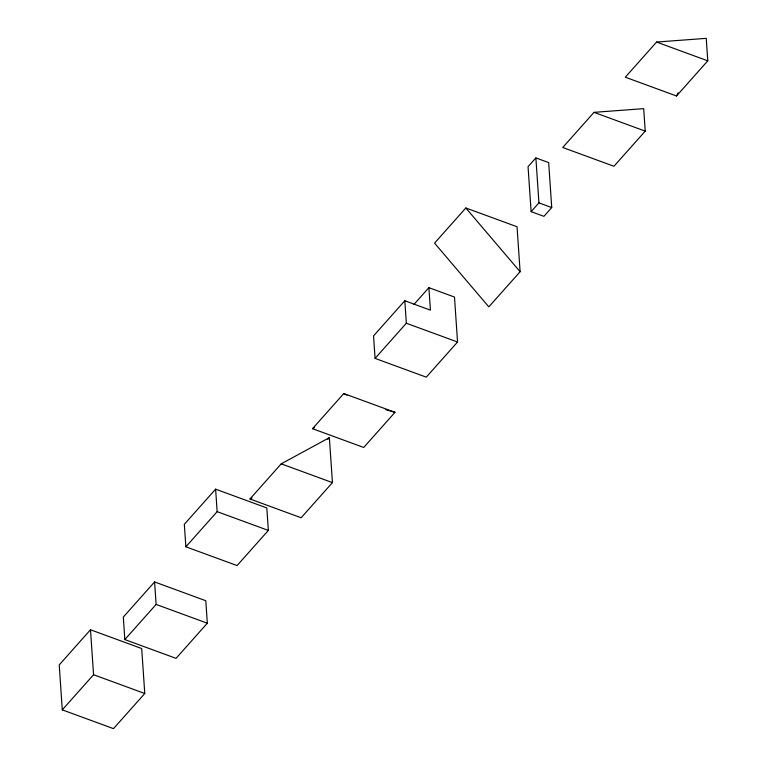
<?xml version="1.0" encoding="UTF-8"?>
<svg xmlns="http://www.w3.org/2000/svg" width="767" height="767" viewBox="0 0 767 767"><rect width="100%" height="100%" fill="white"/><g stroke="black" fill="none" stroke-linecap="round" stroke-linejoin="round"><path stroke-width="1.15" d="M676.504 95.98L707.778 60.833L706.254 38.35L656.581 42.051L625.297 77.199L676.504 95.98L678.124 92.836M90.496 629.765L59.222 664.912L62.28 709.868L113.487 728.65L144.771 693.502L141.703 648.537L90.496 629.765L93.564 674.72L62.28 709.868M215.613 489.164L184.329 524.312L185.863 546.794L237.07 565.576L268.345 530.428L266.82 507.946L215.613 489.164L217.147 511.647L185.863 546.794M465.837 207.982L434.563 243.129L488.828 306.867L520.112 271.719L517.044 226.754L465.837 207.982L520.112 271.719M154.589 581.942L123.305 617.09L124.839 639.573L176.046 658.354L207.32 623.207L205.796 600.724L154.589 581.942L156.123 604.425L124.839 639.573M428.887 287.663L430.421 310.146L404.813 300.76L373.539 335.908L375.073 358.39L426.27 377.163L457.554 342.015L454.486 297.059L428.887 287.663L414.027 304.365M535.874 157.906L528.051 166.688L531.119 211.654L543.918 216.352L551.732 207.56L548.673 162.604L535.874 157.906L538.933 202.871L531.119 211.654M249.956 498.981L281.23 463.834L329.369 437.65L332.437 482.616L301.163 517.763L249.956 498.981L252.046 497.841M312.514 428.686L343.789 393.538L394.995 412.31L363.721 447.468L312.514 428.686L314.604 427.545M375.073 358.39L406.347 323.243L404.813 300.76M594.022 112.346L562.738 147.494L613.945 166.276L645.229 131.128L643.695 108.646L594.022 112.346L645.229 131.128M327.806 439.405L329.369 437.65M385.839 409.693L394.995 412.31M656.581 42.051L707.778 60.833M538.933 202.871L551.732 207.56M406.347 323.243L457.554 342.015M281.23 463.834L332.437 482.616M217.147 511.647L268.345 530.428M156.123 604.425L207.32 623.207M93.564 674.72L144.771 693.502M343.789 393.538L346.952 395.216"/></g></svg>
